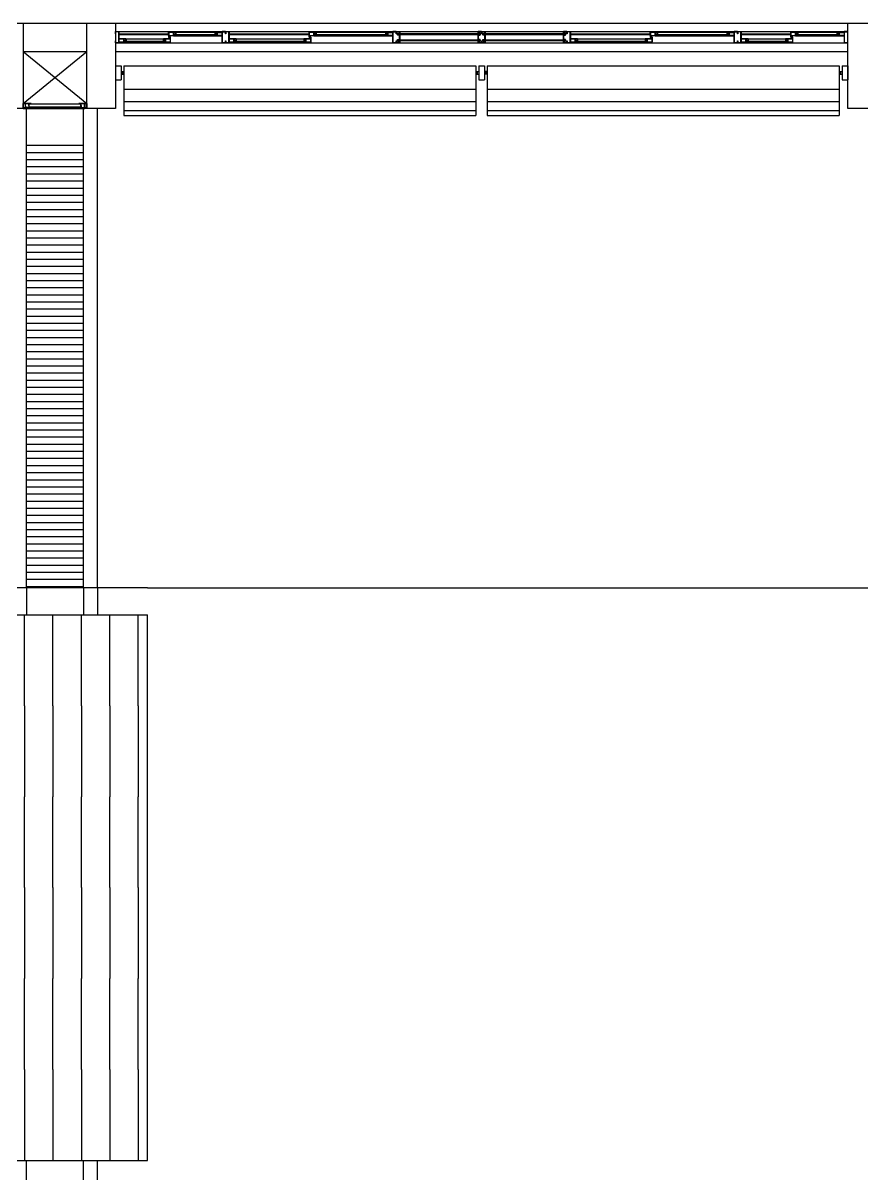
# Model space of a CAD drawing. Header units: millimetres. Extents: x 2801 to 3319, y 1187 to 1422.
# Drawn here: x 3081.72 to 3087.62, y 1243.86 to 1251.95 of the extents above; entities that cross this region are included whole.
import ezdxf

# ---------------------------------------------------------------- set-up
doc = ezdxf.new("R2010")
doc.units = ezdxf.units.MM
doc.linetypes.add('HIDDEN', pattern=[0.375, 0.25, -0.125])
for name, color, linetype in [('AR-ALV', 2, 'Continuous'), ('AR-BRISES', 1, 'Continuous'), ('AR-CALÇADA', 1, 'Continuous'), ('AR-COB VISTA 02', 2, 'Continuous'), ('AR-COB-V1', 2, 'Continuous'), ('AR-COB-V2', 2, 'Continuous'), ('AR-COB-V3', 2, 'Continuous'), ('AR-COB-V4', 2, 'Continuous'), ('AR-ESQ', 1, 'Continuous'), ('AR-ESTC', 3, 'Continuous'), ('AR-PEITORIL', 1, 'Continuous'), ('AR-PISO', 1, 'Continuous'), ('AR-PROJ', 1, 'HIDDEN'), ('AR-SHAFT', 1, 'Continuous'), ('BR-LINHAS', 1, 'Continuous'), ('BR-MONTANTE', 242, 'Continuous'), ('BR-PAINEL', 1, 'Continuous'), ('BR-SUPORTE', 1, 'Continuous'), ('DT-ESQ-BAGUETE-C', 2, 'Continuous'), ('DT-ESQ-BAGUETE-V', 1, 'Continuous'), ('DT-ESQ-CHAPA DOBRADA-V', 1, 'Continuous'), ('DT-ESQ-MARCO-V', 1, 'Continuous'), ('DT-ESQ-PERFIL CADEIRA-C', 2, 'Continuous'), ('DT-ESQ-PERFIL CADEIRA-V', 1, 'Continuous'), ('DT-ESQ-PERFIL U SIMPLES-C', 2, 'Continuous'), ('DT-ESQ-PERFIL U-C', 2, 'Continuous'), ('DT-ESQ-PERFIL U-V', 1, 'Continuous'), ('DT-ESQ-VENEZIANA-C', 2, 'Continuous'), ('DT-ESQ-VENEZIANA-V', 2, 'Continuous'), ('DT-ESQ-VIDRO-C', 2, 'Continuous'), ('DT-ESQ-VIDRO-V', 2, 'Continuous'), ('insercao', 4, 'Continuous')]:
    doc.layers.add(name, color=color, linetype=linetype)

# ---------------------------------------------------------------- blocks, each defined once
blk = doc.blocks.new('DET-GS-COBERTURA')
at = {"layer": 'AR-COB VISTA 02', "color": 2}
for p, q in [((210.9534, -517.1876), (210.9534, -516.5485)), ((211.1534, -517.1876), (211.1534, -516.5485)), ((211.3534, -517.1876), (211.3534, -516.5485)), ((211.5534, -517.1876), (211.5534, -516.5485)), ((211.7534, -517.1876), (211.7534, -516.5485)), ((210.9534, -519.744), (210.9534, -520.3831)), ((211.1534, -519.744), (211.1534, -520.3831)), ((211.3534, -519.744), (211.3534, -520.3831)), ((211.5534, -519.744), (211.5534, -520.3831)), ((211.7534, -519.744), (211.7534, -520.3831))]:
    blk.add_line(p, q, dxfattribs=at)
at = {"layer": 'AR-COB-V1'}
for p, q in [((204.5176, -516.5485), (211.8176, -516.5485)), ((204.5176, -520.3831), (211.8176, -520.3831))]:
    blk.add_line(p, q, dxfattribs=at)
at = {"layer": 'AR-COB-V2'}
blk.add_line((211.8176, -520.3831), (211.8176, -516.5485), dxfattribs=at)
at = {"layer": 'AR-COB-V3'}
for p, q in [((210.9534, -517.1876), (210.9534, -517.8267)), ((211.1534, -517.1876), (211.1534, -517.8267)), ((211.3534, -517.1876), (211.3534, -517.8267)), ((211.5534, -517.1876), (211.5534, -517.8267)), ((211.7534, -517.1876), (211.7534, -517.8267)), ((210.9534, -519.744), (210.9534, -519.1049)), ((211.1534, -519.744), (211.1534, -519.1049)), ((211.3534, -519.744), (211.3534, -519.1049)), ((211.5534, -519.744), (211.5534, -519.1049)), ((211.7534, -519.744), (211.7534, -519.1049))]:
    blk.add_line(p, q, dxfattribs=at)
at = {"layer": 'AR-COB-V4'}
for p, q in [((210.9534, -518.4658), (210.9534, -517.8267)), ((211.1534, -518.4658), (211.1534, -517.8267)), ((211.3534, -518.4658), (211.3534, -517.8267)), ((211.5534, -518.4658), (211.5534, -517.8267)), ((211.7534, -518.4658), (211.7534, -517.8267)), ((210.9534, -518.4658), (210.9534, -519.1049)), ((211.1534, -518.4658), (211.1534, -519.1049)), ((211.3534, -518.4658), (211.3534, -519.1049)), ((211.5534, -518.4658), (211.5534, -519.1049)), ((211.7534, -518.4658), (211.7534, -519.1049))]:
    blk.add_line(p, q, dxfattribs=at)
at = {"layer": 'AR-PISO', "linetype": 'Continuous'}
for p, q in [((211.4676, -512.9889), (210.8676, -512.9889)), ((210.9676, -516.3577), (210.9676, -512.9889)), ((211.3676, -516.3577), (211.3676, -512.9889)), ((211.4676, -516.3577), (211.4676, -512.9889)), ((210.9676, -513.2485), (211.3676, -513.2485)), ((210.9676, -513.2985), (211.3676, -513.2985)), ((210.9676, -513.3485), (211.3676, -513.3485)), ((210.9676, -513.3985), (211.3676, -513.3985)), ((210.9676, -513.4485), (211.3676, -513.4485)), ((210.9676, -513.4985), (211.3676, -513.4985)), ((210.9676, -513.5485), (211.3676, -513.5485)), ((210.9676, -513.5985), (211.3676, -513.5985)), ((210.9676, -513.6485), (211.3676, -513.6485)), ((210.9676, -513.6985), (211.3676, -513.6985)), ((210.9676, -513.7485), (211.3676, -513.7485)), ((210.9676, -513.7985), (211.3676, -513.7985)), ((210.9676, -513.8485), (211.3676, -513.8485)), ((210.9676, -513.8985), (211.3676, -513.8985)), ((210.9676, -513.9485), (211.3676, -513.9485)), ((210.9676, -513.9985), (211.3676, -513.9985)), ((210.9676, -514.0485), (211.3676, -514.0485)), ((210.9676, -514.0985), (211.3676, -514.0985)), ((210.9676, -514.1485), (211.3676, -514.1485)), ((210.9676, -514.1985), (211.3676, -514.1985)), ((210.9676, -514.2485), (211.3676, -514.2485)), ((210.9676, -514.2985), (211.3676, -514.2985)), ((210.9676, -514.3485), (211.3676, -514.3485)), ((210.9676, -514.3985), (211.3676, -514.3985)), ((210.9676, -514.4485), (211.3676, -514.4485)), ((210.9676, -514.4985), (211.3676, -514.4985)), ((210.9676, -514.5485), (211.3676, -514.5485)), ((210.9676, -514.5985), (211.3676, -514.5985)), ((210.9676, -514.6485), (211.3676, -514.6485)), ((210.9676, -514.6985), (211.3676, -514.6985)), ((210.9676, -514.7485), (211.3676, -514.7485)), ((210.9676, -514.7985), (211.3676, -514.7985)), ((210.9676, -514.8485), (211.3676, -514.8485)), ((210.9676, -514.8985), (211.3676, -514.8985)), ((210.9676, -514.9485), (211.3676, -514.9485)), ((210.9676, -514.9985), (211.3676, -514.9985)), ((210.9676, -515.0485), (211.3676, -515.0485)), ((210.9676, -515.0985), (211.3676, -515.0985)), ((210.9676, -515.1485), (211.3676, -515.1485)), ((210.9676, -515.1985), (211.3676, -515.1985)), ((210.9676, -515.2485), (211.3676, -515.2485)), ((210.9676, -515.2985), (211.3676, -515.2985)), ((210.9676, -515.3485), (211.3676, -515.3485)), ((210.9676, -515.3985), (211.3676, -515.3985)), ((210.9676, -515.4485), (211.3676, -515.4485)), ((210.9676, -515.4985), (211.3676, -515.4985)), ((210.9676, -515.5485), (211.3676, -515.5485)), ((210.9676, -515.5985), (211.3676, -515.5985)), ((210.9676, -515.6485), (211.3676, -515.6485)), ((210.9676, -515.6485), (211.3676, -515.6485)), ((210.9676, -515.6985), (211.3676, -515.6985)), ((210.9676, -515.6985), (211.3676, -515.6985)), ((210.9676, -515.7485), (211.3676, -515.7485)), ((210.9676, -515.7985), (211.3676, -515.7985)), ((210.9676, -515.8485), (211.3676, -515.8485)), ((210.9676, -515.8985), (211.3676, -515.8985)), ((210.9676, -515.9485), (211.3676, -515.9485)), ((210.9676, -515.9985), (211.3676, -515.9985)), ((210.9676, -516.0485), (211.3676, -516.0485)), ((210.9676, -516.0985), (211.3676, -516.0985)), ((210.9676, -516.1485), (211.3676, -516.1485)), ((210.9676, -516.1985), (211.3676, -516.1985)), ((210.9676, -516.2485), (211.3676, -516.2485)), ((211.8176, -516.3577), (204.5176, -516.3577)), ((210.9676, -516.2985), (211.3676, -516.2985)), ((210.9676, -516.3485), (211.3676, -516.3485))]:
    blk.add_line(p, q, dxfattribs=at)
at = {"layer": 'AR-PROJ'}
for p, q in [((210.9676, -516.3577), (210.9676, -516.5485)), ((211.3676, -516.3577), (211.3676, -516.5485)), ((211.4676, -516.3577), (211.4676, -516.5485)), ((210.9676, -520.5739), (210.9676, -520.3831)), ((211.3676, -520.5739), (211.3676, -520.3831)), ((211.4676, -520.5739), (211.4676, -520.3831))]:
    blk.add_line(p, q, dxfattribs=at)
blk = doc.blocks.new('EF31-P')
at = {"layer": 'DT-ESQ-BAGUETE-C', "ltscale": 0.1}
for points in [[(0.4225, -0.08), (0.409, -0.08), (0.409, -0.0785), (0.422, -0.0785, 0.414214), (0.4225, -0.078), (0.4225, -0.067, 0.414214), (0.422, -0.0665), (0.409, -0.0665), (0.409, -0.065), (0.4225, -0.065, -0.414214), (0.424, -0.0665), (0.424, -0.0785, -0.414214)], [(0.7015, -0.08), (0.715, -0.08), (0.715, -0.0785), (0.702, -0.0785, -0.414214), (0.7015, -0.078), (0.7015, -0.067, -0.414214), (0.702, -0.0665), (0.715, -0.0665), (0.715, -0.065), (0.7015, -0.065, 0.414214), (0.7, -0.0665), (0.7, -0.0785, 0.414214)], [(1.41, -0.08), (1.3965, -0.08), (1.3965, -0.0785), (1.4095, -0.0785, 0.414214), (1.41, -0.078), (1.41, -0.067, 0.414214), (1.4095, -0.0665), (1.3965, -0.0665), (1.3965, -0.065), (1.41, -0.065, -0.414214), (1.4115, -0.0665), (1.4115, -0.0785, -0.414214)], [(1.9015, -0.08), (1.915, -0.08), (1.915, -0.0785), (1.902, -0.0785, -0.414214), (1.9015, -0.078), (1.9015, -0.067, -0.414214), (1.902, -0.0665), (1.915, -0.0665), (1.915, -0.065), (1.9015, -0.065, 0.414214), (1.9, -0.0665), (1.9, -0.0785, 0.414214)], [(3.81, -0.08), (3.7965, -0.08), (3.7965, -0.0785), (3.8095, -0.0785, 0.414214), (3.81, -0.078), (3.81, -0.067, 0.414214), (3.8095, -0.0665), (3.7965, -0.0665), (3.7965, -0.065), (3.81, -0.065, -0.414214), (3.8115, -0.0665), (3.8115, -0.0785, -0.414214)], [(4.3015, -0.08), (4.315, -0.08), (4.315, -0.0785), (4.302, -0.0785, -0.414214), (4.3015, -0.078), (4.3015, -0.067, -0.414214), (4.302, -0.0665), (4.315, -0.0665), (4.315, -0.065), (4.3015, -0.065, 0.414214), (4.3, -0.0665), (4.3, -0.0785, 0.414214)], [(4.7975, -0.08), (4.784, -0.08), (4.784, -0.0785), (4.797, -0.0785, 0.414214), (4.7975, -0.078), (4.7975, -0.067, 0.414214), (4.797, -0.0665), (4.784, -0.0665), (4.784, -0.065), (4.7975, -0.065, -0.414214), (4.799, -0.0665), (4.799, -0.0785, -0.414214)], [(5.0765, -0.08), (5.09, -0.08), (5.09, -0.0785), (5.077, -0.0785, -0.414214), (5.0765, -0.078), (5.0765, -0.067, -0.414214), (5.077, -0.0665), (5.09, -0.0665), (5.09, -0.065), (5.0765, -0.065, 0.414214), (5.075, -0.0665), (5.075, -0.0785, 0.414214)], [(0.0735, -0.125), (0.06, -0.125), (0.06, -0.1235), (0.073, -0.1235, 0.414214), (0.0735, -0.123), (0.0735, -0.112, 0.414214), (0.073, -0.1115), (0.06, -0.1115), (0.06, -0.11), (0.0735, -0.11, -0.414214), (0.075, -0.1115), (0.075, -0.1235, -0.414214)], [(0.339, -0.125), (0.3525, -0.125), (0.3525, -0.1235), (0.3395, -0.1235, -0.414214), (0.339, -0.123), (0.339, -0.112, -0.414214), (0.3395, -0.1115), (0.3525, -0.1115), (0.3525, -0.11), (0.339, -0.11, 0.414214), (0.3375, -0.1115), (0.3375, -0.1235, 0.414214)], [(0.8485, -0.125), (0.835, -0.125), (0.835, -0.1235), (0.848, -0.1235, 0.414214), (0.8485, -0.123), (0.8485, -0.112, 0.414214), (0.848, -0.1115), (0.835, -0.1115), (0.835, -0.11), (0.8485, -0.11, -0.414214), (0.85, -0.1115), (0.85, -0.1235, -0.414214)], [(1.3265, -0.125), (1.34, -0.125), (1.34, -0.1235), (1.327, -0.1235, -0.414214), (1.3265, -0.123), (1.3265, -0.112, -0.414214), (1.327, -0.1115), (1.34, -0.1115), (1.34, -0.11), (1.3265, -0.11, 0.414214), (1.325, -0.1115), (1.325, -0.1235, 0.414214)], [(3.2485, -0.125), (3.235, -0.125), (3.235, -0.1235), (3.248, -0.1235, 0.414214), (3.2485, -0.123), (3.2485, -0.112, 0.414214), (3.248, -0.1115), (3.235, -0.1115), (3.235, -0.11), (3.2485, -0.11, -0.414214), (3.25, -0.1115), (3.25, -0.1235, -0.414214)], [(3.7265, -0.125), (3.74, -0.125), (3.74, -0.1235), (3.727, -0.1235, -0.414214), (3.7265, -0.123), (3.7265, -0.112, -0.414214), (3.727, -0.1115), (3.74, -0.1115), (3.74, -0.11), (3.7265, -0.11, 0.414214), (3.725, -0.1115), (3.725, -0.1235, 0.414214)], [(4.4485, -0.125), (4.435, -0.125), (4.435, -0.1235), (4.448, -0.1235, 0.414214), (4.4485, -0.123), (4.4485, -0.112, 0.414214), (4.448, -0.1115), (4.435, -0.1115), (4.435, -0.11), (4.4485, -0.11, -0.414214), (4.45, -0.1115), (4.45, -0.1235, -0.414214)], [(4.714, -0.125), (4.7275, -0.125), (4.7275, -0.1235), (4.7145, -0.1235, -0.414214), (4.714, -0.123), (4.714, -0.112, -0.414214), (4.7145, -0.1115), (4.7275, -0.1115), (4.7275, -0.11), (4.714, -0.11, 0.414214), (4.7125, -0.1115), (4.7125, -0.1235, 0.414214)]]:
    blk.add_lwpolyline(points, format="xyb", close=True, dxfattribs=at)
at = {"layer": 'DT-ESQ-BAGUETE-V', "ltscale": 0.1}
for p, q in [((0.4225, -0.065), (0.7015, -0.065)), ((1.41, -0.065), (1.9015, -0.065)), ((3.81, -0.065), (4.3015, -0.065)), ((4.7975, -0.065), (5.0765, -0.065)), ((0.0735, -0.11), (0.339, -0.11)), ((0.8485, -0.11), (1.3265, -0.11)), ((3.2485, -0.11), (3.7265, -0.11)), ((4.4485, -0.11), (4.714, -0.11))]:
    blk.add_line(p, q, dxfattribs=at)
at = {"layer": 'DT-ESQ-CHAPA DOBRADA-V', "ltscale": 0.1}
for p, q in [((0.025, -0.077), (0.374, -0.077)), ((0.025, -0.08), (0.374, -0.08)), ((0.8, -0.077), (1.3615, -0.077)), ((0.8, -0.08), (1.3615, -0.08)), ((3.2, -0.077), (3.7615, -0.077)), ((3.2, -0.08), (3.7615, -0.08)), ((4.4, -0.077), (4.749, -0.077)), ((4.4, -0.08), (4.749, -0.08))]:
    blk.add_line(p, q, dxfattribs=at)
at = {"layer": 'DT-ESQ-MARCO-V', "ltscale": 0.1}
for p, q in [((1.9985, -0.06), (2.5515, -0.06)), ((2.5985, -0.06), (3.1515, -0.06)), ((1.9985, -0.14), (2.5515, -0.14)), ((2.5985, -0.14), (3.1515, -0.14))]:
    blk.add_line(p, q, dxfattribs=at)
at = {"layer": 'DT-ESQ-PERFIL CADEIRA-C', "ltscale": 0.1}
for p, q in [((0.025, -0.1335), (0.0735, -0.1335)), ((0.3855, -0.1335), (0.339, -0.1335)), ((0.376, -0.0885), (0.4225, -0.0885)), ((0.75, -0.0885), (0.7015, -0.0885)), ((0.8, -0.1335), (0.8485, -0.1335)), ((1.373, -0.1335), (1.3265, -0.1335)), ((1.3635, -0.0885), (1.41, -0.0885)), ((1.95, -0.0885), (1.9015, -0.0885)), ((3.2, -0.1335), (3.2485, -0.1335)), ((3.773, -0.1335), (3.7265, -0.1335)), ((3.7635, -0.0885), (3.81, -0.0885)), ((4.35, -0.0885), (4.3015, -0.0885)), ((4.4, -0.1335), (4.4485, -0.1335)), ((4.7605, -0.1335), (4.714, -0.1335)), ((4.751, -0.0885), (4.7975, -0.0885)), ((5.125, -0.0885), (5.0765, -0.0885))]:
    blk.add_line(p, q, dxfattribs=at)
for points in [[(0.4225, -0.087, -1), (0.4225, -0.09), (0.376, -0.09, -0.414214), (0.374, -0.088), (0.374, -0.067, -0.414214), (0.376, -0.065), (0.4075, -0.065, -0.414214), (0.409, -0.0665), (0.409, -0.087)], [(0.409, -0.0885, -0.198913), (0.4079, -0.0881, -0.198913), (0.4075, -0.087), (0.4075, -0.067, 0.414214), (0.407, -0.0665), (0.376, -0.0665, 0.414214), (0.3755, -0.067), (0.3755, -0.088, 0.414214), (0.376, -0.0885)], [(0.7015, -0.09), (0.75, -0.09), (0.75, -0.0885), (0.715, -0.0885, 0.198912), (0.7161, -0.0881, 0.198913), (0.7165, -0.087), (0.7165, -0.067, -0.414214), (0.717, -0.0665), (0.75, -0.0665), (0.75, -0.065), (0.7165, -0.065, 0.414214), (0.715, -0.0665), (0.715, -0.0785), (0.715, -0.08), (0.715, -0.087), (0.7015, -0.087, 1)], [(1.41, -0.087, -1), (1.41, -0.09), (1.3635, -0.09, -0.414214), (1.3615, -0.088), (1.3615, -0.067, -0.414214), (1.3635, -0.065), (1.395, -0.065, -0.414214), (1.3965, -0.0665), (1.3965, -0.087)], [(1.3965, -0.0885, -0.198913), (1.3954, -0.0881, -0.198913), (1.395, -0.087), (1.395, -0.067, 0.414214), (1.3945, -0.0665), (1.3635, -0.0665, 0.414214), (1.363, -0.067), (1.363, -0.088, 0.414214), (1.3635, -0.0885)], [(1.9015, -0.09), (1.95, -0.09), (1.95, -0.0885), (1.915, -0.0885, 0.198912), (1.9161, -0.0881, 0.198913), (1.9165, -0.087), (1.9165, -0.067, -0.414214), (1.917, -0.0665), (1.95, -0.0665), (1.95, -0.065), (1.9165, -0.065, 0.414214), (1.915, -0.0665), (1.915, -0.0785), (1.915, -0.08), (1.915, -0.087), (1.9015, -0.087, 1)], [(3.81, -0.087, -1), (3.81, -0.09), (3.7635, -0.09, -0.414214), (3.7615, -0.088), (3.7615, -0.067, -0.414214), (3.7635, -0.065), (3.795, -0.065, -0.414214), (3.7965, -0.0665), (3.7965, -0.087)], [(3.7965, -0.0885, -0.198913), (3.7954, -0.0881, -0.198913), (3.795, -0.087), (3.795, -0.067, 0.414214), (3.7945, -0.0665), (3.7635, -0.0665, 0.414214), (3.763, -0.067), (3.763, -0.088, 0.414214), (3.7635, -0.0885)], [(4.3015, -0.09), (4.35, -0.09), (4.35, -0.0885), (4.315, -0.0885, 0.198912), (4.3161, -0.0881, 0.198913), (4.3165, -0.087), (4.3165, -0.067, -0.414214), (4.317, -0.0665), (4.35, -0.0665), (4.35, -0.065), (4.3165, -0.065, 0.414214), (4.315, -0.0665), (4.315, -0.0785), (4.315, -0.08), (4.315, -0.087), (4.3015, -0.087, 1)], [(4.7975, -0.087, -1), (4.7975, -0.09), (4.751, -0.09, -0.414214), (4.749, -0.088), (4.749, -0.067, -0.414214), (4.751, -0.065), (4.7825, -0.065, -0.414214), (4.784, -0.0665), (4.784, -0.087)], [(4.784, -0.0885, -0.198913), (4.7829, -0.0881, -0.198913), (4.7825, -0.087), (4.7825, -0.067, 0.414214), (4.782, -0.0665), (4.751, -0.0665, 0.414214), (4.7505, -0.067), (4.7505, -0.088, 0.414214), (4.751, -0.0885)], [(5.0765, -0.09), (5.125, -0.09), (5.125, -0.0885), (5.09, -0.0885, 0.198912), (5.0911, -0.0881, 0.198913), (5.0915, -0.087), (5.0915, -0.067, -0.414214), (5.092, -0.0665), (5.125, -0.0665), (5.125, -0.065), (5.0915, -0.065, 0.414214), (5.09, -0.0665), (5.09, -0.0785), (5.09, -0.08), (5.09, -0.087), (5.0765, -0.087, 1)], [(0.0735, -0.135), (0.025, -0.135), (0.025, -0.1335), (0.06, -0.1335, -0.198912), (0.0589, -0.1331, -0.198913), (0.0585, -0.132), (0.0585, -0.112, 0.414214), (0.058, -0.1115), (0.025, -0.1115), (0.025, -0.11), (0.0585, -0.11, -0.414214), (0.06, -0.1115), (0.06, -0.1235), (0.06, -0.125), (0.06, -0.132), (0.0735, -0.132, -1)], [(0.339, -0.132, 1), (0.339, -0.135), (0.3855, -0.135, 0.414214), (0.3875, -0.133), (0.3875, -0.112, 0.414214), (0.3855, -0.11), (0.354, -0.11, 0.414214), (0.3525, -0.1115), (0.3525, -0.132)], [(0.3525, -0.1335, 0.198913), (0.3536, -0.1331, 0.198913), (0.354, -0.132), (0.354, -0.112, -0.414214), (0.3545, -0.1115), (0.3855, -0.1115, -0.414214), (0.386, -0.112), (0.386, -0.133, -0.414214), (0.3855, -0.1335)], [(0.8485, -0.135), (0.8, -0.135), (0.8, -0.1335), (0.835, -0.1335, -0.198912), (0.8339, -0.1331, -0.198913), (0.8335, -0.132), (0.8335, -0.112, 0.414214), (0.833, -0.1115), (0.8, -0.1115), (0.8, -0.11), (0.8335, -0.11, -0.414214), (0.835, -0.1115), (0.835, -0.1235), (0.835, -0.125), (0.835, -0.132), (0.8485, -0.132, -1)], [(1.3265, -0.132, 1), (1.3265, -0.135), (1.373, -0.135, 0.414214), (1.375, -0.133), (1.375, -0.112, 0.414214), (1.373, -0.11), (1.3415, -0.11, 0.414214), (1.34, -0.1115), (1.34, -0.132)], [(1.34, -0.1335, 0.198913), (1.3411, -0.1331, 0.198913), (1.3415, -0.132), (1.3415, -0.112, -0.414214), (1.342, -0.1115), (1.373, -0.1115, -0.414214), (1.3735, -0.112), (1.3735, -0.133, -0.414214), (1.373, -0.1335)], [(3.2485, -0.135), (3.2, -0.135), (3.2, -0.1335), (3.235, -0.1335, -0.198912), (3.2339, -0.1331, -0.198913), (3.2335, -0.132), (3.2335, -0.112, 0.414214), (3.233, -0.1115), (3.2, -0.1115), (3.2, -0.11), (3.2335, -0.11, -0.414214), (3.235, -0.1115), (3.235, -0.1235), (3.235, -0.125), (3.235, -0.132), (3.2485, -0.132, -1)], [(3.7265, -0.132, 1), (3.7265, -0.135), (3.773, -0.135, 0.414214), (3.775, -0.133), (3.775, -0.112, 0.414214), (3.773, -0.11), (3.7415, -0.11, 0.414214), (3.74, -0.1115), (3.74, -0.132)], [(3.74, -0.1335, 0.198913), (3.7411, -0.1331, 0.198913), (3.7415, -0.132), (3.7415, -0.112, -0.414214), (3.742, -0.1115), (3.773, -0.1115, -0.414214), (3.7735, -0.112), (3.7735, -0.133, -0.414214), (3.773, -0.1335)], [(4.4485, -0.135), (4.4, -0.135), (4.4, -0.1335), (4.435, -0.1335, -0.198912), (4.4339, -0.1331, -0.198913), (4.4335, -0.132), (4.4335, -0.112, 0.414214), (4.433, -0.1115), (4.4, -0.1115), (4.4, -0.11), (4.4335, -0.11, -0.414214), (4.435, -0.1115), (4.435, -0.1235), (4.435, -0.125), (4.435, -0.132), (4.4485, -0.132, -1)], [(4.714, -0.132, 1), (4.714, -0.135), (4.7605, -0.135, 0.414214), (4.7625, -0.133), (4.7625, -0.112, 0.414214), (4.7605, -0.11), (4.729, -0.11, 0.414214), (4.7275, -0.1115), (4.7275, -0.132)], [(4.7275, -0.1335, 0.198913), (4.7286, -0.1331, 0.198913), (4.729, -0.132), (4.729, -0.112, -0.414214), (4.7295, -0.1115), (4.7605, -0.1115, -0.414214), (4.761, -0.112), (4.761, -0.133, -0.414214), (4.7605, -0.1335)]]:
    blk.add_lwpolyline(points, format="xyb", close=True, dxfattribs=at)
at = {"layer": 'DT-ESQ-PERFIL CADEIRA-V', "ltscale": 0.1}
for p, q in [((0.0735, -0.135), (0.339, -0.135)), ((0.4075, -0.09), (0.7015, -0.09)), ((0.8485, -0.135), (1.3265, -0.135)), ((1.395, -0.09), (1.9015, -0.09)), ((3.2485, -0.135), (3.7265, -0.135)), ((3.795, -0.09), (4.3015, -0.09)), ((4.4485, -0.135), (4.714, -0.135)), ((4.7825, -0.09), (5.0765, -0.09))]:
    blk.add_line(p, q, dxfattribs=at)
at = {"layer": 'DT-ESQ-PERFIL U SIMPLES-C', "ltscale": 0.1}
for points in [[(0.376, -0.102), (0.384, -0.102), (0.384, -0.1005), (0.376, -0.1005, -0.414214), (0.3755, -0.1), (0.3755, -0.092, -0.414214), (0.376, -0.0915), (0.384, -0.0915), (0.384, -0.09), (0.376, -0.09, 0.414214), (0.374, -0.092), (0.374, -0.1, 0.414214)], [(0.3855, -0.098), (0.3775, -0.098), (0.3775, -0.0995), (0.3855, -0.0995, -0.414214), (0.386, -0.1), (0.386, -0.108, -0.414214), (0.3855, -0.1085), (0.3775, -0.1085), (0.3775, -0.11), (0.3855, -0.11, 0.414214), (0.3875, -0.108), (0.3875, -0.1, 0.414214)], [(1.3635, -0.102), (1.3715, -0.102), (1.3715, -0.1005), (1.3635, -0.1005, -0.414214), (1.363, -0.1), (1.363, -0.092, -0.414214), (1.3635, -0.0915), (1.3715, -0.0915), (1.3715, -0.09), (1.3635, -0.09, 0.414214), (1.3615, -0.092), (1.3615, -0.1, 0.414214)], [(1.373, -0.098), (1.365, -0.098), (1.365, -0.0995), (1.373, -0.0995, -0.414214), (1.3735, -0.1), (1.3735, -0.108, -0.414214), (1.373, -0.1085), (1.365, -0.1085), (1.365, -0.11), (1.373, -0.11, 0.414214), (1.375, -0.108), (1.375, -0.1, 0.414214)], [(3.7635, -0.102), (3.7715, -0.102), (3.7715, -0.1005), (3.7635, -0.1005, -0.414214), (3.763, -0.1), (3.763, -0.092, -0.414214), (3.7635, -0.0915), (3.7715, -0.0915), (3.7715, -0.09), (3.7635, -0.09, 0.414214), (3.7615, -0.092), (3.7615, -0.1, 0.414214)], [(3.773, -0.098), (3.765, -0.098), (3.765, -0.0995), (3.773, -0.0995, -0.414214), (3.7735, -0.1), (3.7735, -0.108, -0.414214), (3.773, -0.1085), (3.765, -0.1085), (3.765, -0.11), (3.773, -0.11, 0.414214), (3.775, -0.108), (3.775, -0.1, 0.414214)], [(4.751, -0.102), (4.759, -0.102), (4.759, -0.1005), (4.751, -0.1005, -0.414214), (4.7505, -0.1), (4.7505, -0.092, -0.414214), (4.751, -0.0915), (4.759, -0.0915), (4.759, -0.09), (4.751, -0.09, 0.414214), (4.749, -0.092), (4.749, -0.1, 0.414214)], [(4.7605, -0.098), (4.7525, -0.098), (4.7525, -0.0995), (4.7605, -0.0995, -0.414214), (4.761, -0.1), (4.761, -0.108, -0.414214), (4.7605, -0.1085), (4.7525, -0.1085), (4.7525, -0.11), (4.7605, -0.11, 0.414214), (4.7625, -0.108), (4.7625, -0.1, 0.414214)]]:
    blk.add_lwpolyline(points, format="xyb", close=True, dxfattribs=at)
at = {"layer": 'DT-ESQ-PERFIL U-C', "ltscale": 0.1}
for points in [[(0, -0.0615, -0.414214), (0.0015, -0.06), (0.0235, -0.06, -0.414214), (0.025, -0.0615), (0.025, -0.1385, -0.414214), (0.0235, -0.14), (0.0015, -0.14, -0.414214), (0, -0.1385), (0, -0.125), (0.0015, -0.125), (0.0015, -0.138, 0.414214), (0.002, -0.1385), (0.023, -0.1385, 0.414214), (0.0235, -0.138), (0.0235, -0.062, 0.414214), (0.023, -0.0615), (0.002, -0.0615, 0.414214), (0.0015, -0.062), (0.0015, -0.075), (0, -0.075)], [(0.775, -0.0615, 0.414214), (0.7735, -0.06), (0.7515, -0.06, 0.414214), (0.75, -0.0615), (0.75, -0.1385, 0.414214), (0.7515, -0.14), (0.7735, -0.14, 0.414214), (0.775, -0.1385), (0.775, -0.125), (0.7735, -0.125), (0.7735, -0.138, -0.414214), (0.773, -0.1385), (0.752, -0.1385, -0.414214), (0.7515, -0.138), (0.7515, -0.062, -0.414214), (0.752, -0.0615), (0.773, -0.0615, -0.414214), (0.7735, -0.062), (0.7735, -0.075), (0.775, -0.075)], [(0.775, -0.0615, -0.414214), (0.7765, -0.06), (0.7985, -0.06, -0.414214), (0.8, -0.0615), (0.8, -0.1385, -0.414214), (0.7985, -0.14), (0.7765, -0.14, -0.414214), (0.775, -0.1385), (0.775, -0.125), (0.7765, -0.125), (0.7765, -0.138, 0.414214), (0.777, -0.1385), (0.798, -0.1385, 0.414214), (0.7985, -0.138), (0.7985, -0.062, 0.414214), (0.798, -0.0615), (0.777, -0.0615, 0.414214), (0.7765, -0.062), (0.7765, -0.075), (0.775, -0.075)], [(1.975, -0.0615, 0.414214), (1.9735, -0.06), (1.9515, -0.06, 0.414214), (1.95, -0.0615), (1.95, -0.1385, 0.414214), (1.9515, -0.14), (1.9735, -0.14, 0.414214), (1.975, -0.1385), (1.975, -0.125), (1.9735, -0.125), (1.9735, -0.138, -0.414214), (1.973, -0.1385), (1.952, -0.1385, -0.414214), (1.9515, -0.138), (1.9515, -0.062, -0.414214), (1.952, -0.0615), (1.973, -0.0615, -0.414214), (1.9735, -0.062), (1.9735, -0.075), (1.975, -0.075)], [(2, -0.1285), (2, -0.1385, -0.414214), (1.9985, -0.14), (1.9765, -0.14, -0.414214), (1.975, -0.1385), (1.975, -0.125), (1.9765, -0.125), (1.9765, -0.138, 0.414214), (1.977, -0.1385), (1.998, -0.1385, 0.414214), (1.9985, -0.138), (1.9985, -0.1285), (1.9855, -0.1285, -0.414214), (1.984, -0.127), (1.984, -0.117, -0.414214), (1.9855, -0.1155), (1.9985, -0.1155), (1.9985, -0.0845), (1.9855, -0.0845, -0.414214), (1.984, -0.083), (1.984, -0.073, -0.414214), (1.9855, -0.0715), (1.9985, -0.0715), (1.9985, -0.062, 0.414214), (1.998, -0.0615), (1.977, -0.0615, 0.414214), (1.9765, -0.062), (1.9765, -0.075), (1.975, -0.075), (1.975, -0.0615, -0.414214), (1.9765, -0.06), (1.9985, -0.06, -0.414214), (2, -0.0615), (2, -0.0715, -0.414214), (1.9985, -0.073), (1.9855, -0.073), (1.9855, -0.083), (1.9985, -0.083), (1.9985, -0.083, -0.414214), (2, -0.0845), (2, -0.1155, -0.414214), (1.9985, -0.117), (1.9985, -0.117), (1.9855, -0.117), (1.9855, -0.127), (1.9985, -0.127, -0.414214)], [(2.55, -0.1285), (2.55, -0.1385, 0.414214), (2.5515, -0.14), (2.5735, -0.14, 0.414214), (2.575, -0.1385), (2.575, -0.125), (2.5735, -0.125), (2.5735, -0.138, -0.414214), (2.573, -0.1385), (2.552, -0.1385, -0.414214), (2.5515, -0.138), (2.5515, -0.1285), (2.5645, -0.1285, 0.414214), (2.566, -0.127), (2.566, -0.117, 0.414214), (2.5645, -0.1155), (2.5515, -0.1155), (2.5515, -0.0845), (2.5645, -0.0845, 0.414214), (2.566, -0.083), (2.566, -0.073, 0.414214), (2.5645, -0.0715), (2.5515, -0.0715), (2.5515, -0.062, -0.414214), (2.552, -0.0615), (2.573, -0.0615, -0.414214), (2.5735, -0.062), (2.5735, -0.075), (2.575, -0.075), (2.575, -0.0615, 0.414214), (2.5735, -0.06), (2.5515, -0.06, 0.414214), (2.55, -0.0615), (2.55, -0.0715, 0.414214), (2.5515, -0.073), (2.5645, -0.073), (2.5645, -0.083), (2.5515, -0.083), (2.5515, -0.083, 0.414214), (2.55, -0.0845), (2.55, -0.1155, 0.414214), (2.5515, -0.117), (2.5515, -0.117), (2.5645, -0.117), (2.5645, -0.127), (2.5515, -0.127, 0.414214)], [(2.6, -0.1285), (2.6, -0.1385, -0.414214), (2.5985, -0.14), (2.5765, -0.14, -0.414214), (2.575, -0.1385), (2.575, -0.125), (2.5765, -0.125), (2.5765, -0.138, 0.414214), (2.577, -0.1385), (2.598, -0.1385, 0.414214), (2.5985, -0.138), (2.5985, -0.1285), (2.5855, -0.1285, -0.414214), (2.584, -0.127), (2.584, -0.117, -0.414214), (2.5855, -0.1155), (2.5985, -0.1155), (2.5985, -0.0845), (2.5855, -0.0845, -0.414214), (2.584, -0.083), (2.584, -0.073, -0.414214), (2.5855, -0.0715), (2.5985, -0.0715), (2.5985, -0.062, 0.414214), (2.598, -0.0615), (2.577, -0.0615, 0.414214), (2.5765, -0.062), (2.5765, -0.075), (2.575, -0.075), (2.575, -0.0615, -0.414214), (2.5765, -0.06), (2.5985, -0.06, -0.414214), (2.6, -0.0615), (2.6, -0.0715, -0.414214), (2.5985, -0.073), (2.5855, -0.073), (2.5855, -0.083), (2.5985, -0.083), (2.5985, -0.083, -0.414214), (2.6, -0.0845), (2.6, -0.1155, -0.414214), (2.5985, -0.117), (2.5985, -0.117), (2.5855, -0.117), (2.5855, -0.127), (2.5985, -0.127, -0.414214)], [(3.15, -0.1285), (3.15, -0.1385, 0.414214), (3.1515, -0.14), (3.1735, -0.14, 0.414214), (3.175, -0.1385), (3.175, -0.125), (3.1735, -0.125), (3.1735, -0.138, -0.414214), (3.173, -0.1385), (3.152, -0.1385, -0.414214), (3.1515, -0.138), (3.1515, -0.1285), (3.1645, -0.1285, 0.414214), (3.166, -0.127), (3.166, -0.117, 0.414214), (3.1645, -0.1155), (3.1515, -0.1155), (3.1515, -0.0845), (3.1645, -0.0845, 0.414214), (3.166, -0.083), (3.166, -0.073, 0.414214), (3.1645, -0.0715), (3.1515, -0.0715), (3.1515, -0.062, -0.414214), (3.152, -0.0615), (3.173, -0.0615, -0.414214), (3.1735, -0.062), (3.1735, -0.075), (3.175, -0.075), (3.175, -0.0615, 0.414214), (3.1735, -0.06), (3.1515, -0.06, 0.414214), (3.15, -0.0615), (3.15, -0.0715, 0.414214), (3.1515, -0.073), (3.1645, -0.073), (3.1645, -0.083), (3.1515, -0.083), (3.1515, -0.083, 0.414214), (3.15, -0.0845), (3.15, -0.1155, 0.414214), (3.1515, -0.117), (3.1515, -0.117), (3.1645, -0.117), (3.1645, -0.127), (3.1515, -0.127, 0.414214)], [(3.175, -0.0615, -0.414214), (3.1765, -0.06), (3.1985, -0.06, -0.414214), (3.2, -0.0615), (3.2, -0.1385, -0.414214), (3.1985, -0.14), (3.1765, -0.14, -0.414214), (3.175, -0.1385), (3.175, -0.125), (3.1765, -0.125), (3.1765, -0.138, 0.414214), (3.177, -0.1385), (3.198, -0.1385, 0.414214), (3.1985, -0.138), (3.1985, -0.062, 0.414214), (3.198, -0.0615), (3.177, -0.0615, 0.414214), (3.1765, -0.062), (3.1765, -0.075), (3.175, -0.075)], [(4.375, -0.0615, 0.414214), (4.3735, -0.06), (4.3515, -0.06, 0.414214), (4.35, -0.0615), (4.35, -0.1385, 0.414214), (4.3515, -0.14), (4.3735, -0.14, 0.414214), (4.375, -0.1385), (4.375, -0.125), (4.3735, -0.125), (4.3735, -0.138, -0.414214), (4.373, -0.1385), (4.352, -0.1385, -0.414214), (4.3515, -0.138), (4.3515, -0.062, -0.414214), (4.352, -0.0615), (4.373, -0.0615, -0.414214), (4.3735, -0.062), (4.3735, -0.075), (4.375, -0.075)], [(4.375, -0.0615, -0.414214), (4.3765, -0.06), (4.3985, -0.06, -0.414214), (4.4, -0.0615), (4.4, -0.1385, -0.414214), (4.3985, -0.14), (4.3765, -0.14, -0.414214), (4.375, -0.1385), (4.375, -0.125), (4.3765, -0.125), (4.3765, -0.138, 0.414214), (4.377, -0.1385), (4.398, -0.1385, 0.414214), (4.3985, -0.138), (4.3985, -0.062, 0.414214), (4.398, -0.0615), (4.377, -0.0615, 0.414214), (4.3765, -0.062), (4.3765, -0.075), (4.375, -0.075)], [(5.15, -0.0615, 0.414214), (5.1485, -0.06), (5.1265, -0.06, 0.414214), (5.125, -0.0615), (5.125, -0.1385, 0.414214), (5.1265, -0.14), (5.1485, -0.14, 0.414214), (5.15, -0.1385), (5.15, -0.125), (5.1485, -0.125), (5.1485, -0.138, -0.414214), (5.148, -0.1385), (5.127, -0.1385, -0.414214), (5.1265, -0.138), (5.1265, -0.062, -0.414214), (5.127, -0.0615), (5.148, -0.0615, -0.414214), (5.1485, -0.062), (5.1485, -0.075), (5.15, -0.075)]]:
    blk.add_lwpolyline(points, format="xyb", close=True, dxfattribs=at)
at = {"layer": 'DT-ESQ-PERFIL U-V', "ltscale": 0.1}
for p, q in [((0.0235, -0.06), (0.7515, -0.06)), ((0.7985, -0.06), (1.9515, -0.06)), ((3.1985, -0.06), (4.3515, -0.06)), ((4.3985, -0.06), (5.1265, -0.06)), ((0.0235, -0.14), (0.7515, -0.14)), ((0.7985, -0.14), (1.9515, -0.14)), ((3.1985, -0.14), (4.3515, -0.14)), ((4.3985, -0.14), (5.1265, -0.14))]:
    blk.add_line(p, q, dxfattribs=at)
at = {"layer": 'DT-ESQ-VIDRO-C', "ltscale": 0.1}
for points in [[(2.5625, -0.081), (2.5625, -0.075), (1.9875, -0.075), (1.9875, -0.081)], [(3.1625, -0.081), (3.1625, -0.075), (2.5875, -0.075), (2.5875, -0.081)], [(0.063, -0.13), (0.063, -0.127), (0.3495, -0.127), (0.3495, -0.13)], [(0.7125, -0.085), (0.7125, -0.082), (0.4115, -0.082), (0.4115, -0.085)], [(0.838, -0.13), (0.838, -0.127), (1.337, -0.127), (1.337, -0.13)], [(1.9125, -0.085), (1.9125, -0.082), (1.399, -0.082), (1.399, -0.085)], [(3.238, -0.13), (3.238, -0.127), (3.737, -0.127), (3.737, -0.13)], [(4.3125, -0.085), (4.3125, -0.082), (3.799, -0.082), (3.799, -0.085)], [(4.438, -0.13), (4.438, -0.127), (4.7245, -0.127), (4.7245, -0.13)], [(5.0875, -0.085), (5.0875, -0.082), (4.7865, -0.082), (4.7865, -0.085)]]:
    blk.add_lwpolyline(points, close=True, dxfattribs=at)
at = {"layer": 'DT-ESQ-VIDRO-V', "ltscale": 0.1}
for points in [[(2.5625, -0.119), (2.5625, -0.125), (1.9875, -0.125), (1.9875, -0.119)], [(3.1625, -0.119), (3.1625, -0.125), (2.5875, -0.125), (2.5875, -0.119)]]:
    blk.add_lwpolyline(points, close=True, dxfattribs=at)
blk = doc.blocks.new('BR-MODULO1')
at = {"layer": 'BR-LINHAS'}
for p, q in [((0.06, -0.2648), (2.535, -0.2648)), ((2.615, -0.2648), (5.09, -0.2648)), ((0.06, -0.3524), (2.535, -0.3524)), ((2.615, -0.3524), (5.09, -0.3524)), ((0.06, -0.4147), (2.535, -0.4147)), ((2.615, -0.4147), (5.09, -0.4147))]:
    blk.add_line(p, q, dxfattribs=at)
at = {"layer": 'BR-MONTANTE'}
for p, q in [((0, -0.1), (0, -0.2)), ((0, -0.1), (0.04, -0.1)), ((0.04, -0.1), (0.04, -0.2)), ((2.5547, -0.1), (2.5947, -0.1)), ((2.5547, -0.1), (2.5547, -0.2)), ((2.5947, -0.1), (2.5947, -0.2)), ((5.11, -0.1), (5.11, -0.2)), ((5.11, -0.1), (5.15, -0.1)), ((5.15, -0.1), (5.15, -0.2)), ((0, -0.2), (0.04, -0.2)), ((2.5547, -0.2), (2.5947, -0.2)), ((5.11, -0.2), (5.15, -0.2))]:
    blk.add_line(p, q, dxfattribs=at)
at = {"layer": 'BR-PAINEL'}
for p, q in [((0.06, -0.1), (2.535, -0.1)), ((0.06, -0.1), (0.06, -0.45)), ((2.535, -0.1), (2.535, -0.45)), ((2.615, -0.1), (2.615, -0.45)), ((2.615, -0.1), (5.09, -0.1)), ((5.09, -0.1), (5.09, -0.45)), ((0.06, -0.45), (2.535, -0.45)), ((2.615, -0.45), (5.09, -0.45))]:
    blk.add_line(p, q, dxfattribs=at)
at = {"layer": 'BR-SUPORTE'}
for p, q in [((0.04, -0.14), (0.06, -0.14)), ((0.04, -0.16), (0.06, -0.16)), ((0.05, -0.14), (0.05, -0.16)), ((2.5347, -0.14), (2.5547, -0.14)), ((2.5347, -0.16), (2.5547, -0.16)), ((2.5447, -0.14), (2.5447, -0.16)), ((2.6147, -0.14), (2.5947, -0.14)), ((2.6147, -0.16), (2.5947, -0.16)), ((2.6047, -0.14), (2.6047, -0.16)), ((5.09, -0.14), (5.11, -0.14)), ((5.09, -0.16), (5.11, -0.16)), ((5.1, -0.14), (5.1, -0.16))]:
    blk.add_line(p, q, dxfattribs=at)
blk = doc.blocks.new('EF01C-P')
at = {"layer": 'DT-ESQ-BAGUETE-C', "ltscale": 0.1}
for points in [[(0.0015, 0.035), (0.015, 0.035), (0.015, 0.0335), (0.0015, 0.0335), (0.0015, 0.005), (0.015, 0.005), (0.015, 0.0035), (0.0015, 0.0035, -0.414214), (0, 0.005), (0, 0.0335, -0.414214)], [(0.4485, 0.035), (0.435, 0.035), (0.435, 0.0335), (0.4485, 0.0335), (0.4485, 0.005), (0.435, 0.005), (0.435, 0.0035), (0.4485, 0.0035, 0.414214), (0.45, 0.005), (0.45, 0.0335, 0.414214)]]:
    blk.add_lwpolyline(points, format="xyb", close=True, dxfattribs=at)
at = {"layer": 'DT-ESQ-PERFIL CADEIRA-C', "ltscale": 0.1}
for points in [[(0.01, 0.0015), (0.01, 0.003), (0.0015, 0.003, 1), (0.0015, 0), (0.015, 0, 0.414214), (0.0165, 0.0015), (0.0165, 0.0335), (0.043, 0.0335)], [(0.043, 0.0065), (0.018, 0.0065), (0.018, 0.0165), (0.0165, 0.0165), (0.0165, 0.0065, 0.414214), (0.018, 0.005), (0.043, 0.005), (0.0565, 0.005, 1), (0.0565, 0.008), (0.043, 0.008), (0.043, 0.02), (0.043, 0.032), (0.0565, 0.032, 1), (0.0565, 0.035), (0.043, 0.035), (0.0165, 0.035, 0.414214), (0.015, 0.0335), (0.015, 0.0015), (0.0015, 0.0015)], [(0.0415, 0.02), (0.0415, 0.032, -0.414214), (0.043, 0.0335), (0.0565, 0.0335)], [(0.0415, 0.02), (0.0415, 0.008, 0.414214), (0.043, 0.0065), (0.0565, 0.0065)], [(0.407, 0.0065), (0.432, 0.0065), (0.432, 0.0165), (0.4335, 0.0165), (0.4335, 0.0065, -0.414214), (0.432, 0.005), (0.407, 0.005), (0.3935, 0.005, -1), (0.3935, 0.008), (0.407, 0.008), (0.407, 0.02), (0.407, 0.032), (0.3935, 0.032, -1), (0.3935, 0.035), (0.407, 0.035), (0.4335, 0.035, -0.414214), (0.435, 0.0335), (0.435, 0.0015), (0.4485, 0.0015)], [(0.4085, 0.02), (0.4085, 0.032, 0.414214), (0.407, 0.0335), (0.3935, 0.0335)], [(0.4085, 0.02), (0.4085, 0.008, -0.414214), (0.407, 0.0065), (0.3935, 0.0065)], [(0.44, 0.0015), (0.44, 0.003), (0.4485, 0.003, -1), (0.4485, 0), (0.435, 0, -0.414214), (0.4335, 0.0015), (0.4335, 0.0335), (0.407, 0.0335)]]:
    blk.add_lwpolyline(points, format="xyb", dxfattribs=at)
at = {"layer": 'DT-ESQ-PERFIL CADEIRA-V', "ltscale": 0.1}
blk.add_line((0.015, 0), (0.435, 0), dxfattribs=at)
at = {"layer": 'DT-ESQ-VENEZIANA-C', "ltscale": 0.1}
for p, q in [((0.043, 0.0105), (0.407, 0.0105)), ((0.043, 0.009), (0.407, 0.009))]:
    blk.add_line(p, q, dxfattribs=at)
at = {"layer": 'DT-ESQ-VENEZIANA-V', "ltscale": 0.1}
blk.add_line((0.043, 0.031), (0.407, 0.031), dxfattribs=at)

msp = doc.modelspace()

# ---------------------------------------------------------------- linework, layer by layer
at = {"layer": 'AR-ALV'}
for p, q in [((3081.7249, 1251.9498), (3082.1749, 1251.9498)), ((3081.7249, 1251.7498), (3082.1749, 1251.7498))]:
    msp.add_line(p, q, dxfattribs=at)
at = {"layer": 'AR-CALÇADA'}
msp.add_line((3082.5999, 1247.9811), (3116.5292, 1247.9811), dxfattribs=at)
at = {"layer": 'AR-ESTC'}
for points in [[(3081.5249, 1251.9498), (3081.7249, 1251.9498), (3081.7249, 1251.3498), (3081.5249, 1251.3498)], [(3082.1749, 1251.9498), (3082.3749, 1251.9498), (3082.3749, 1251.3498), (3082.1749, 1251.3498)], [(3087.5249, 1251.9498), (3087.7249, 1251.9498), (3087.7249, 1251.3498), (3087.5249, 1251.3498)]]:
    msp.add_lwpolyline(points, close=True, dxfattribs=at)
at = {"layer": 'AR-PEITORIL'}
for p, q in [((3082.3749, 1251.9498), (3087.5249, 1251.9498)), ((3082.3749, 1251.7498), (3087.5249, 1251.7498))]:
    msp.add_line(p, q, dxfattribs=at)
at = {"layer": 'AR-SHAFT'}
for p, q in [((3081.7249, 1251.7498), (3082.1734, 1251.3848)), ((3081.7264, 1251.3848), (3082.1749, 1251.7498))]:
    msp.add_line(p, q, dxfattribs=at)

# ---------------------------------------------------------------- block references
at = {"layer": 'AR-BRISES'}
msp.add_blockref('BR-MODULO1', (3082.3749, 1251.7498), dxfattribs=at)
at = {"layer": 'AR-ESQ'}
for name, p in [('EF31-P', (3082.3749, 1251.9498)), ('EF01C-P', (3081.7249, 1251.3498))]:
    msp.add_blockref(name, p, dxfattribs=at)
at = {"layer": 'insercao'}
msp.add_blockref('DET-GS-COBERTURA', (2870.7823, 1764.3387), dxfattribs=at)

doc.saveas('drawing.dxf')
